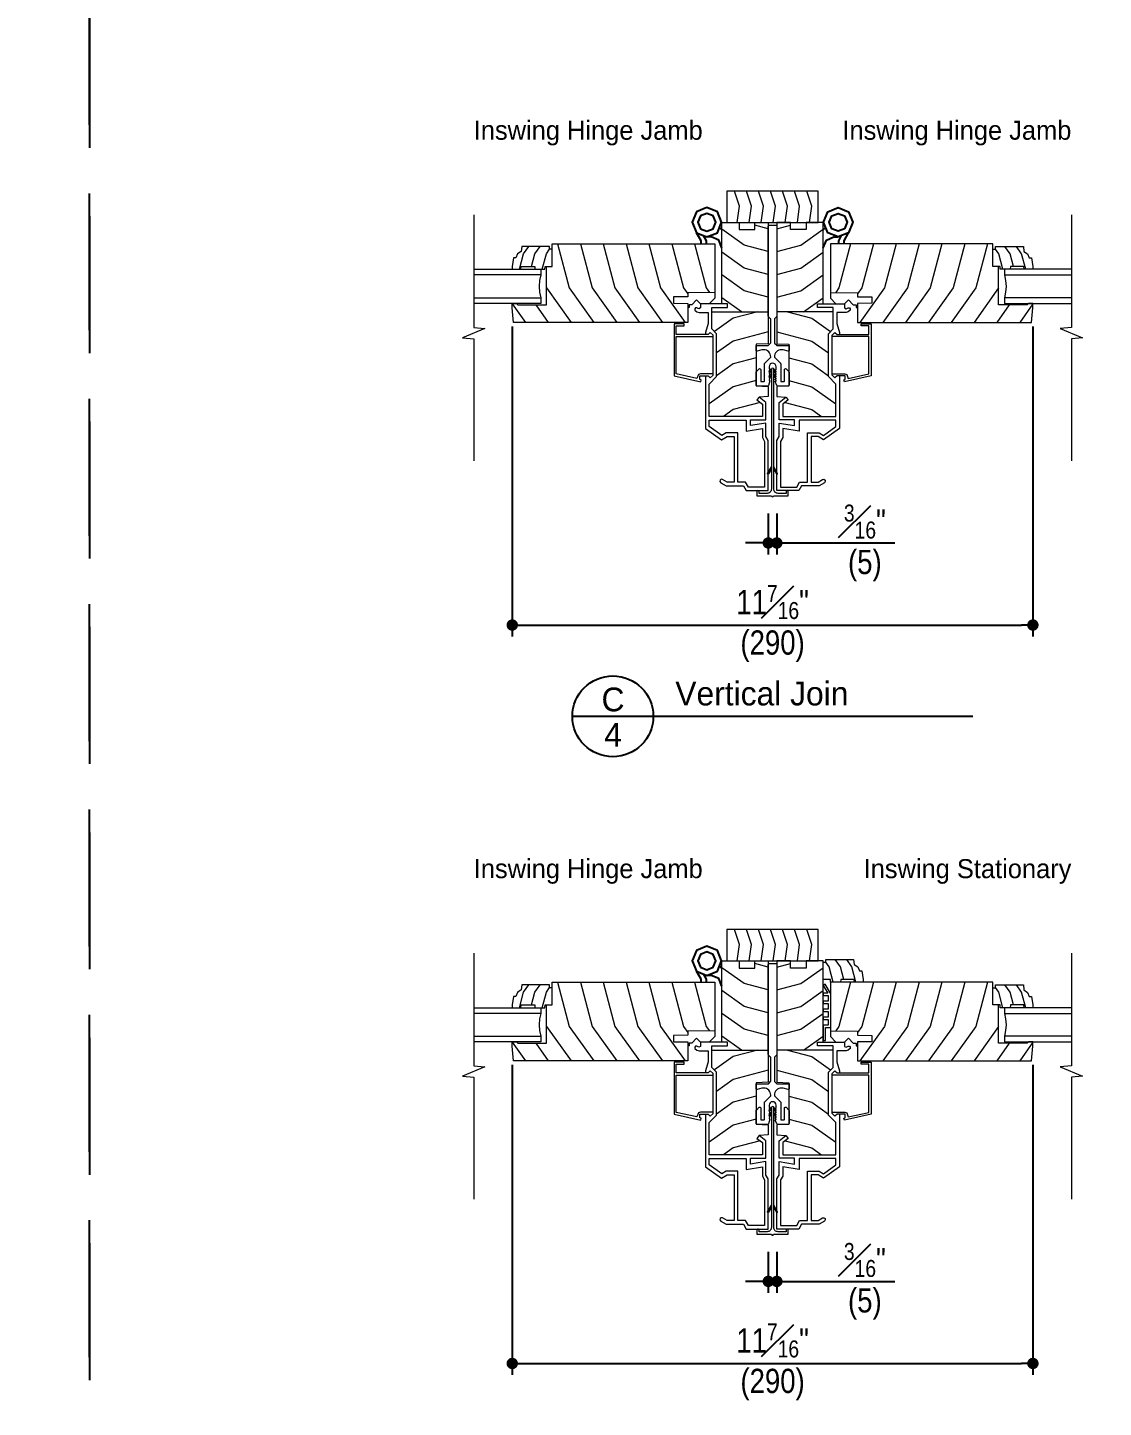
# Model space of a CAD drawing. Extents: x 0 to 204, y 0 to 88.
# Drawn here: x 134.64 to 158.21, y 16.9 to 47.13 of the extents above; entities that cross this region are included whole.
import ezdxf
from ezdxf.enums import TextEntityAlignment as Align

# ---------------------------------------------------------------- set-up
doc = ezdxf.new("R2010")
doc.units = 0
doc.header["$LTSCALE"] = 6
doc.header["$MEASUREMENT"] = 0
doc.linetypes.add('DASHED', pattern=[0.75, 0.5, -0.25])
doc.layers.get('0').update_dxf_attribs({"linetype": 'CONTINUOUS'})
doc.layers.get('Defpoints').update_dxf_attribs({"linetype": 'CONTINUOUS'})
for name, color, linetype in [('A-ANNO-DIMS', 3, 'CONTINUOUS'), ('A-ANNO-TEXT', 4, 'CONTINUOUS'), ('A-DETL-MBND', 8, 'CONTINUOUS')]:
    doc.layers.add(name, color=color, linetype=linetype)
doc.layers.add('A-DETL-MCUT', color=6, linetype='CONTINUOUS', lineweight=20)
doc.layers.add('A-DETL-PATT', color=8, linetype='CONTINUOUS', lineweight=5)
doc.layers.add('PLOT VIEW', color=1, linetype='DASHED', plot=False)
doc.styles.add('ADF Text', font='FRABK.TTF', dxfattribs={"width": 0.85})
doc.dimstyles.new('1 1_2 inches equals 1 foot', dxfattribs={"dimtxt": 0.53125, "dimasz": 0.25, "dimexe": 0.25, "dimexo": 0.5, "dimgap": 0.125, "dimtad": 1, "dimdec": 6, "dimzin": 3, "dimdsep": 46, "dimlunit": 4, "dimtxsty": 'ADF Text', "dimblk": 'DOT', "dimcen": 0, "dimclrd": 256, "dimclre": 256, "dimclrt": 256, "dimadec": 0, "dimazin": 0, "dimtfac": 0.7, "dimtdec": 6, "dimtix": 1, "dimtmove": 0, "dimatfit": 0, "dimldrblk": 'DOT', "dimfxl": 0, "dimfrac": 1, "dimtolj": 1, "dimtzin": 4, "dimlwd": -1, "dimlwe": -1, "dimarcsym": 0})

# ---------------------------------------------------------------- blocks, each defined once
blk = doc.blocks.new('AW Mull Detail Tag')
at = {"layer": 'A-ANNO-TEXT'}
blk.add_line((8.771, 0), (0, 0), dxfattribs=at)
blk.add_circle((0.886, 0), 0.886, dxfattribs=at)
blk = doc.blocks.new('Vertical Join Tag')
at = {"layer": 'A-ANNO-TEXT'}
blk.add_blockref('AW Mull Detail Tag', (0, 0), dxfattribs=at)
at = {"layer": 'A-ANNO-TEXT', "insert": (2.254, 0.232), "char_height": 0.52083, "width": 7.63397, "attachment_point": 7, "line_spacing_factor": 1.04, "style": 'ADF Text'}
blk.add_mtext('{\\W1;Vertical Join}', dxfattribs=at)
blk = doc.blocks.new('400 Series Door Alum Join')
at = {"layer": 'A-DETL-MCUT'}
for points in [[(-5.84, -0.342, 1.000026), (-5.84, -0.295), (-5.876, -0.295), (-5.876, -0.119, -0.414214), (-5.782, -0.025), (-3.157, -0.025, 1), (-3.157, 0.027), (-5.782, 0.027, -0.414214), (-5.876, 0.121), (-5.876, 0.297), (-5.84, 0.297, 1.000026), (-5.84, 0.344), (-5.931, 0.344), (-5.931, 0.024, 1), (-5.931, -0.022), (-5.931, -0.342)], [(-2.759, -0.34), (-2.729, -0.235), (-2.729, -0.196, 0.414214), (-2.885, -0.04), (-2.895, -0.04), (-3.026, -0.172, -0.198912), (-3.04, -0.178), (-3.416, -0.178, 0.414214), (-3.426, -0.188), (-3.426, -0.25, 0.414214), (-3.416, -0.26), (-3.163, -0.26, -0.668179), (-3.149, -0.294), (-3.209, -0.354, -0.198912), (-3.223, -0.36), (-3.506, -0.36, -0.414214), (-3.526, -0.34), (-3.526, -0.109, -0.311802), (-3.513, -0.09), (-3.428, -0.058, -0.524621), (-3.421, -0.062), (-3.421, -0.067, 0.596322), (-3.406, -0.076), (-3.379, -0.058, -0.596322), (-3.371, -0.062), (-3.371, -0.067, 0.596322), (-3.356, -0.076), (-3.329, -0.058, -0.596322), (-3.321, -0.062), (-3.321, -0.067, 0.596322), (-3.306, -0.076), (-3.279, -0.058, -0.596322), (-3.271, -0.062), (-3.271, -0.067, 0.596322), (-3.256, -0.076), (-3.229, -0.058, -0.596322), (-3.221, -0.062), (-3.221, -0.067, 0.596322), (-3.206, -0.076), (-3.179, -0.058, -0.596322), (-3.171, -0.062), (-3.171, -0.067, 0.414214), (-3.161, -0.077), (-3.103, -0.077, 1), (-3.103, 0.077), (-3.141, 0.077, 0.414214), (-3.151, 0.067), (-3.151, 0.062, -0.596322), (-3.159, 0.058), (-3.186, 0.076, 0.596322), (-3.201, 0.067), (-3.201, 0.062, -0.596322), (-3.209, 0.058), (-3.236, 0.076, 0.596322), (-3.251, 0.067), (-3.251, 0.062, -0.596322), (-3.259, 0.058), (-3.286, 0.076, 0.596322), (-3.301, 0.067), (-3.301, 0.062, -0.596322), (-3.309, 0.058), (-3.336, 0.076, 0.596322), (-3.351, 0.067), (-3.351, 0.062, -0.596322), (-3.359, 0.058), (-3.386, 0.076, 0.596322), (-3.401, 0.067), (-3.401, 0.062, -0.506556), (-3.408, 0.058), (-3.512, 0.091, -0.327531), (-3.526, 0.11), (-3.526, 0.34, -0.414214), (-3.506, 0.36), (-3.223, 0.36, -0.198912), (-3.209, 0.354), (-3.149, 0.294, -0.668179), (-3.163, 0.26), (-3.416, 0.26, 0.414214), (-3.426, 0.25), (-3.426, 0.188, 0.414214), (-3.416, 0.178), (-3.04, 0.178, -0.198912), (-3.026, 0.172), (-2.895, 0.04), (-2.885, 0.04, 0.414214), (-2.729, 0.196), (-2.729, 0.235), (-2.759, 0.34, -0.498342), (-2.744, 0.36), (-2.635, 0.36), (-2.635, 0.098, 0.198912), (-2.632, 0.091), (-2.584, 0.043, 0.198912), (-2.577, 0.04), (-2.058, 0.04, 0.198912), (-2.051, 0.043), (-2.006, 0.088, -0.198912), (-1.992, 0.094), (-0.02, 0.094, -0.414214), (0, 0.074), (0, -0.074, -0.414214), (-0.02, -0.094), (-1.992, -0.094, -0.198912), (-2.006, -0.088), (-2.051, -0.043, 0.198912), (-2.058, -0.04), (-2.577, -0.04, 0.198912), (-2.584, -0.043), (-2.632, -0.091, 0.198912), (-2.635, -0.098), (-2.635, -0.36), (-2.744, -0.36, -0.498342)]]:
    blk.add_lwpolyline(points, format="xyb", close=True, dxfattribs=at)
for points in [[(-5.347, 0.027), (-5.45, 0.087, -1), (-5.438, 0.109), (-5.297, 0.027)], [(-3.307, 0.027), (-3.331, 0.047, -1), (-3.311, 0.07), (-3.26, 0.027)], [(-3.198, 0.027), (-3.222, 0.047, -1), (-3.202, 0.07), (-3.15, 0.026)], [(-5.347, -0.025), (-5.45, -0.085, 1), (-5.438, -0.106), (-5.297, -0.025)], [(-3.307, -0.025), (-3.331, -0.045, 1), (-3.311, -0.068), (-3.26, -0.025)], [(-3.198, -0.025), (-3.222, -0.045, 1), (-3.202, -0.068), (-3.15, -0.024)]]:
    blk.add_lwpolyline(points, format="xyb", dxfattribs=at)
blk = doc.blocks.new('Breakline 1')
at = {"layer": 'A-DETL-MCUT'}
blk.add_lwpolyline([(2.593, 0), (0.124, 0), (0.102, 0.244), (-0.102, -0.244), (-0.124, 0), (-2.802, 0)], dxfattribs=at)
blk = doc.blocks.new('400 Series Interior Casing 8')
at = {"layer": 'A-DETL-MCUT'}
blk.add_lwpolyline([(-0.11, 0.687), (-2.11, 0.687), (-2.11, 0), (-0.11, 0)], close=True, dxfattribs=at)
at = {"layer": 'A-DETL-PATT'}
for points in [[(-1.885, 0), (-1.834, 0.359), (-1.943, 0.687)], [(-1.621, 0), (-1.571, 0.359), (-1.68, 0.687)], [(-1.358, 0), (-1.307, 0.359), (-1.416, 0.687)], [(-1.094, 0), (-1.044, 0.359), (-1.153, 0.687)], [(-0.831, 0), (-0.78, 0.359), (-0.889, 0.687)], [(-0.567, 0), (-0.517, 0.359), (-0.626, 0.687)], [(-0.304, 0), (-0.253, 0.359), (-0.362, 0.687)]]:
    blk.add_lwpolyline(points, dxfattribs=at)
blk = doc.blocks.new('3_4 Glass-flat-4')
at = {"layer": 'A-DETL-MCUT'}
for p, q in [((0, -0.125), (1.469, -0.125)), ((1.469, -0.625), (0, -0.625))]:
    blk.add_line(p, q, dxfattribs=at)
blk.add_lwpolyline([(1.469, 0), (0, 0), (0, -0.125), (0.027, -0.247), (0.036, -0.375), (0.027, -0.503), (0, -0.625), (0, -0.75), (1.469, -0.75)], dxfattribs=at)
at = {"layer": 'A-DETL-MCUT', "const_width": 0.0000001}
for points in [[(0.186, -0.625), (0.186, -0.586), (0.067, -0.538), (0.067, -0.212), (0.186, -0.164), (0.186, -0.125)], [(0.375, -0.125), (0.375, -0.625)]]:
    blk.add_lwpolyline(points, dxfattribs=at)
blk = doc.blocks.new('400 Series Door Glass Stop-flat-5')
at = {"layer": 'A-DETL-MCUT'}
blk.add_lwpolyline([(0.758, -0.102), (0.797, -0.19), (0.844, -0.19), (0.875, -0.376), (0.875, -0.438), (0.684, -0.438), (0.679, -0.376), (0.383, -0.376), (0.378, -0.438), (0.161, -0.438), (0.156, -0.376), (0, -0.376), (0, 0), (0.057, 0), (0.057, 0.062), (0.667, 0.062), (0.677, -0.048), (0.758, -0.102)], dxfattribs=at)
at = {"layer": 'A-DETL-PATT'}
for points in [[(0.218, -0.438), (0.128, -0.097), (0.057, 0.002)], [(0.451, -0.376), (0.378, -0.097), (0.264, 0.062)], [(0.718, -0.438), (0.628, -0.097), (0.514, 0.062)]]:
    blk.add_lwpolyline(points, dxfattribs=at)
blk = doc.blocks.new('400 Series Inswing Stile Rail')
at = {"layer": 'A-DETL-MCUT'}
blk.add_lwpolyline([(3.688, -1.337), (3.688, -0.494), (3.563, -0.494), (3.563, 0), (0, 0), (0, -1.063), (0.594, -1.073), (0.594, -1.157), (0.907, -1.162), (0.907, -1.301), (0.594, -1.306), (0.594, -1.719), (4.407, -1.719), (4.438, -1.4), (4.438, -1.306), (4.344, -1.306), (4.313, -1.337)], close=True, dxfattribs=at)
blk.add_lwpolyline([(0, -1.063), (0, -1.188), (0.123, -1.313), (0.313, -1.313), (0.398, -1.227), (0.5, -1.331), (0.563, -1.331), (0.563, -1.393), (0.594, -1.393)], dxfattribs=at)
at = {"layer": 'A-DETL-PATT'}
for points in [[(0.444, 0), (0.188, -0.965), (0.117, -1.065)], [(0.944, 0), (0.688, -0.965), (0.594, -1.097)], [(1.444, 0), (1.188, -0.965), (0.649, -1.719)], [(1.944, 0), (1.688, -0.965), (1.149, -1.719)], [(2.444, 0), (2.188, -0.965), (1.649, -1.719)], [(2.944, 0), (2.688, -0.965), (2.149, -1.719)], [(3.444, 0), (3.188, -0.965), (2.649, -1.719)], [(3.688, -0.965), (3.149, -1.719)], [(3.922, -1.337), (3.649, -1.719)], [(4.438, -1.315), (4.149, -1.719)]]:
    blk.add_lwpolyline(points, dxfattribs=at)
at = {"layer": 'A-DETL-MCUT'}
for name, p in [('400 Series Door Glass Stop-flat-5', (3.563, -0.118)), ('3_4 Glass-flat-4', (3.813, -0.556))]:
    blk.add_blockref(name, p, dxfattribs=at)
blk = doc.blocks.new('400 Series Stile Rail-flat-2')
at = {"layer": 'A-DETL-MCUT'}
for points in [[(-0.156, -1.313), (-0.156, 0.469), (-0.532, 0.469), (-0.532, 0.313), (-0.874, 0.313), (-0.874, 0.469), (-1.172, 0.469), (-1.172, -2.186), (-0.906, -2.2), (-0.906, -3.107), (-1.172, -3.121), (-1.172, -3.341), (-0.974, -3.356)], [(0.203, -2.89), (0.203, -4.044), (-0.148, -4.289), (-0.27, -4.219), (-0.422, -4.219), (-0.422, -5.219), (-0.27, -5.219), (-0.171, -5.162), (-0.14, -5.157), (-0.115, -5.176), (-0.112, -5.207), (-0.131, -5.231), (-0.248, -5.299), (-0.629, -5.299), (-0.691, -5.406), (-1.172, -5.406), (-1.172, -4.309), (-1.122, -4.223), (-1.122, -3.929), (-0.785, -3.982), (-0.785, -3.855), (-1.122, -3.855), (-1.122, -3.475), (-0.974, -3.356), (-0.924, -3.419), (-1.042, -3.513), (-1.042, -3.779), (0.123, -3.779), (0.123, -3.071), (-0.041, -2.908), (-0.041, -1.967), (0.063, -1.864), (0.063, -1.393), (-0.281, -1.393), (-0.281, -1.313), (0.313, -1.313), (0.313, -1.403), (0.347, -1.423), (0.392, -1.397), (0.423, -1.397), (0.438, -1.424), (0.438, -1.452), (0.393, -1.489), (0.344, -1.5), (0.143, -1.5), (0.143, -1.744), (0.203, -1.938), (0.203, -1.984)], [(0.063, -1.487), (-1.172, -1.487)], [(0.039, -2.843), (0.315, -2.843), (0.358, -2.861), (0.394, -2.951), (0.844, -2.85), (0.844, -2.031), (0.039, -2.031), (0.039, -2), (0.101, -1.939), (0.146, -1.984), (0.844, -1.984), (0.844, -1.797), (0.672, -1.797), (0.672, -1.75), (0.891, -1.75), (0.891, -2.887), (0.307, -3.019), (0.298, -2.976), (0.328, -2.969), (0.328, -2.89), (0.146, -2.89), (0.101, -2.936), (0.039, -2.875), (0.039, -2.031)]]:
    blk.add_lwpolyline(points, dxfattribs=at)
blk.add_lwpolyline([(-0.675, -5.219), (-0.502, -5.219), (-0.502, -4.139), (-0.248, -4.139), (-0.152, -4.195), (0.123, -4.002), (0.123, -3.859), (-0.685, -3.859), (-0.685, -4.099), (-1.042, -4.043), (-1.042, -4.244), (-1.092, -4.331), (-1.092, -5.326), (-0.737, -5.326)], close=True, dxfattribs=at)
at = {"layer": 'A-DETL-PATT'}
for points in [[(-1.172, 0.332), (-0.874, 0.411)], [(-1.172, -0.168), (-0.643, -0.028), (-0.156, 0.32)], [(-1.172, -0.668), (-0.643, -0.528), (-0.156, -0.18)], [(-1.172, -1.168), (-0.643, -1.028), (-0.156, -0.68)], [(-0.585, -1.487), (-0.156, -1.18)], [(-0.94, -1.487), (-0.404, -1.629), (0.005, -1.921)], [(-1.172, -1.925), (-0.404, -2.129), (-0.041, -2.389)], [(-0.906, -2.496), (-0.404, -2.629), (-0.041, -2.889)], [(-0.906, -2.996), (-0.404, -3.129), (0.123, -3.506)], [(-0.992, -3.473), (-0.404, -3.629), (-0.194, -3.779)]]:
    blk.add_lwpolyline(points, dxfattribs=at)
at = {"layer": 'A-DETL-MCUT'}
blk.add_blockref('400 Series Inswing Stile Rail', (0, 0), dxfattribs=at)
blk = doc.blocks.new('400 Series Door Glass Stop-flat-6')
at = {"layer": 'A-DETL-MCUT'}
blk.add_lwpolyline([(0.758, -0.102), (0.797, -0.19), (0.844, -0.19), (0.875, -0.376), (0.875, -0.438), (0.684, -0.438), (0.679, -0.376), (0.383, -0.376), (0.378, -0.438), (0.161, -0.438), (0.156, -0.376), (0, -0.376), (0, 0), (0.057, 0), (0.057, 0.062), (0.667, 0.062), (0.677, -0.048), (0.758, -0.102)], dxfattribs=at)
at = {"layer": 'A-DETL-PATT'}
for points in [[(0.218, -0.438), (0.128, -0.097), (0.057, 0.002)], [(0.451, -0.376), (0.378, -0.097), (0.264, 0.062)], [(0.718, -0.438), (0.628, -0.097), (0.514, 0.062)]]:
    blk.add_lwpolyline(points, dxfattribs=at)
blk = doc.blocks.new('400 Series Inswing Door Stat. Frame-flat-1')
at = {"layer": 'A-DETL-MCUT'}
blk.add_lwpolyline([(1.172, -0.709), (1.059, -0.513), (1.016, -0.538), (1.115, -0.71), (1.016, -0.71), (1.016, -0.76), (1.123, -0.76), (1.123, -0.885), (1.016, -0.885), (1.016, -0.935), (1.123, -0.935), (1.123, -1.06), (1.016, -1.06), (1.016, -1.11), (1.123, -1.11), (1.123, -1.235), (1.016, -1.235), (1.016, -1.285), (1.123, -1.285), (1.123, -1.41), (1.016, -1.41), (1.016, -1.745), (1.066, -1.745), (1.066, -1.46), (1.172, -1.46)], dxfattribs=at)
for name, p in [('400 Series Stile Rail-flat-2', (1.172, -0.469)), ('400 Series Door Glass Stop-flat-6', (1.016, -0.031))]:
    blk.add_blockref(name, p, dxfattribs=at)
blk = doc.blocks.new('_DOT')
at = {"color": 0, "linetype": 'ByBlock'}
blk.add_line((-0.5, 0), (-1, 0), dxfattribs=at)
at = {"color": 0, "linetype": 'ByBlock', "const_width": 0.5}
blk.add_lwpolyline([(-0.25, 0, 1), (0.25, 0, 1)], format="xyb", close=True, dxfattribs=at)
blk = doc.blocks.new('*D120')
at = {"layer": 'A-ANNO-DIMS', "linetype": 'ByBlock', "transparency": 16777216}
for p, q in [((150.87, 36.486), (150.87, 35.59)), ((151.058, 36.486), (151.058, 35.59)), ((150.62, 35.84), (150.37, 35.84)), ((150.87, 35.84), (151.058, 35.84)), ((151.308, 35.84), (153.639, 35.84))]:
    blk.add_line(p, q, dxfattribs=at)
at = {"layer": 'Defpoints', "color": 0, "transparency": 16777216}
for p in [(150.87, 36.986), (151.058, 36.986), (151.058, 35.84)]:
    blk.add_point(p, dxfattribs=at)
at = {"layer": 'A-ANNO-DIMS', "transparency": 16777216, "xscale": 0.25, "yscale": 0.25, "zscale": 0.25}
blk.add_blockref('_DOT', (150.87, 35.84), dxfattribs=at)
at = {"layer": 'A-ANNO-DIMS', "transparency": 16777216, "xscale": 0.25, "yscale": 0.25, "zscale": 0.25, "rotation": 180}
blk.add_blockref('_DOT', (151.058, 35.84), dxfattribs=at)
at = {"layer": 'A-ANNO-DIMS', "transparency": 16777216, "insert": (152.986, 35.84), "char_height": 0.53125, "attachment_point": 5, "style": 'ADF Text'}
blk.add_mtext('\\A1;{\\H0.700000x;\\S3#16;}"\\P\\f [;\\fFranklin Gothic Book;(5)\\f]', dxfattribs=at)
blk = doc.blocks.new('*D121')
at = {"layer": 'A-ANNO-DIMS', "linetype": 'ByBlock', "transparency": 16777216}
for p, q in [((145.26, 40.586), (145.26, 33.792)), ((156.668, 40.586), (156.668, 33.792)), ((145.51, 34.042), (156.418, 34.042))]:
    blk.add_line(p, q, dxfattribs=at)
at = {"layer": 'Defpoints', "color": 0, "transparency": 16777216}
for p in [(145.26, 41.086), (156.668, 41.086), (156.668, 34.042)]:
    blk.add_point(p, dxfattribs=at)
at = {"layer": 'A-ANNO-DIMS', "transparency": 16777216, "xscale": 0.25, "yscale": 0.25, "zscale": 0.25, "rotation": 180}
blk.add_blockref('_DOT', (145.26, 34.042), dxfattribs=at)
at = {"layer": 'A-ANNO-DIMS', "transparency": 16777216, "xscale": 0.25, "yscale": 0.25, "zscale": 0.25}
blk.add_blockref('_DOT', (156.668, 34.042), dxfattribs=at)
at = {"layer": 'A-ANNO-DIMS', "transparency": 16777216, "char_height": 0.53125, "attachment_point": 5, "style": 'ADF Text'}
for s, insert in [('\\A1;11{\\H0.700000x;\\S7#16;}"', (150.964, 34.546)), ('\\A1;\\f [;\\fFranklin Gothic Book;(290)\\f]', (150.964, 33.579))]:
    blk.add_mtext(s, dxfattribs=dict(at, insert=insert))
blk = doc.blocks.new('*D122')
at = {"layer": 'A-ANNO-DIMS', "linetype": 'ByBlock', "transparency": 16777216}
for p, q in [((150.87, 20.309), (150.87, 19.412)), ((151.058, 20.309), (151.058, 19.412)), ((150.62, 19.662), (150.37, 19.662)), ((150.87, 19.662), (151.058, 19.662)), ((151.308, 19.662), (153.639, 19.662))]:
    blk.add_line(p, q, dxfattribs=at)
at = {"layer": 'Defpoints', "color": 0, "transparency": 16777216}
for p in [(150.87, 20.809), (151.058, 20.809), (151.058, 19.662)]:
    blk.add_point(p, dxfattribs=at)
at = {"layer": 'A-ANNO-DIMS', "transparency": 16777216, "xscale": 0.25, "yscale": 0.25, "zscale": 0.25}
blk.add_blockref('_DOT', (150.87, 19.662), dxfattribs=at)
at = {"layer": 'A-ANNO-DIMS', "transparency": 16777216, "xscale": 0.25, "yscale": 0.25, "zscale": 0.25, "rotation": 180}
blk.add_blockref('_DOT', (151.058, 19.662), dxfattribs=at)
at = {"layer": 'A-ANNO-DIMS', "transparency": 16777216, "insert": (152.986, 19.662), "char_height": 0.53125, "attachment_point": 5, "style": 'ADF Text'}
blk.add_mtext('\\A1;{\\H0.700000x;\\S3#16;}"\\P\\f [;\\fFranklin Gothic Book;(5)\\f]', dxfattribs=at)
blk = doc.blocks.new('*D123')
at = {"layer": 'A-ANNO-DIMS', "linetype": 'ByBlock', "transparency": 16777216}
for p, q in [((145.26, 24.409), (145.26, 17.614)), ((156.668, 24.409), (156.668, 17.614)), ((145.51, 17.864), (156.418, 17.864))]:
    blk.add_line(p, q, dxfattribs=at)
at = {"layer": 'Defpoints', "color": 0, "transparency": 16777216}
for p in [(145.26, 24.909), (156.668, 24.909), (156.668, 17.864)]:
    blk.add_point(p, dxfattribs=at)
at = {"layer": 'A-ANNO-DIMS', "transparency": 16777216, "xscale": 0.25, "yscale": 0.25, "zscale": 0.25, "rotation": 180}
blk.add_blockref('_DOT', (145.26, 17.864), dxfattribs=at)
at = {"layer": 'A-ANNO-DIMS', "transparency": 16777216, "xscale": 0.25, "yscale": 0.25, "zscale": 0.25}
blk.add_blockref('_DOT', (156.668, 17.864), dxfattribs=at)
at = {"layer": 'A-ANNO-DIMS', "transparency": 16777216, "char_height": 0.53125, "attachment_point": 5, "style": 'ADF Text'}
for s, insert in [('\\A1;11{\\H0.700000x;\\S7#16;}"', (150.964, 18.368)), ('\\A1;\\f [;\\fFranklin Gothic Book;(290)\\f]', (150.964, 17.402))]:
    blk.add_mtext(s, dxfattribs=dict(at, insert=insert))
blk = doc.blocks.new('400 Series Join Details')
at = {"layer": 'PLOT VIEW'}
blk.add_lwpolyline([(0, 88), (68, 88), (68, 0), (0, 0)], close=True, dxfattribs=at)
blk = doc.blocks.new('400 Series Stile Rail-flat-1')
at = {"layer": 'A-DETL-MCUT'}
for points in [[(-0.156, -1.313), (-0.156, 0.469), (-0.532, 0.469), (-0.532, 0.313), (-0.874, 0.313), (-0.874, 0.469), (-1.172, 0.469), (-1.172, -2.186), (-0.906, -2.2), (-0.906, -3.107), (-1.172, -3.121), (-1.172, -3.341), (-0.974, -3.356)], [(0.203, -2.89), (0.203, -4.044), (-0.148, -4.289), (-0.27, -4.219), (-0.422, -4.219), (-0.422, -5.219), (-0.27, -5.219), (-0.171, -5.162), (-0.14, -5.157), (-0.115, -5.176), (-0.112, -5.207), (-0.131, -5.231), (-0.248, -5.299), (-0.629, -5.299), (-0.691, -5.406), (-1.172, -5.406), (-1.172, -4.309), (-1.122, -4.223), (-1.122, -3.929), (-0.785, -3.982), (-0.785, -3.855), (-1.122, -3.855), (-1.122, -3.475), (-0.974, -3.356), (-0.924, -3.419), (-1.042, -3.513), (-1.042, -3.779), (0.123, -3.779), (0.123, -3.071), (-0.041, -2.908), (-0.041, -1.967), (0.063, -1.864), (0.063, -1.393), (-0.281, -1.393), (-0.281, -1.313), (0.313, -1.313), (0.313, -1.403), (0.347, -1.423), (0.392, -1.397), (0.423, -1.397), (0.438, -1.424), (0.438, -1.452), (0.393, -1.489), (0.344, -1.5), (0.143, -1.5), (0.143, -1.744), (0.203, -1.938), (0.203, -1.984)], [(0.063, -1.487), (-1.172, -1.487)], [(0.039, -2.843), (0.315, -2.843), (0.358, -2.861), (0.394, -2.951), (0.844, -2.85), (0.844, -2.031), (0.039, -2.031), (0.039, -2), (0.101, -1.939), (0.146, -1.984), (0.844, -1.984), (0.844, -1.797), (0.672, -1.797), (0.672, -1.75), (0.891, -1.75), (0.891, -2.887), (0.307, -3.019), (0.298, -2.976), (0.328, -2.969), (0.328, -2.89), (0.146, -2.89), (0.101, -2.936), (0.039, -2.875), (0.039, -2.031)]]:
    blk.add_lwpolyline(points, dxfattribs=at)
blk.add_lwpolyline([(-0.675, -5.219), (-0.502, -5.219), (-0.502, -4.139), (-0.248, -4.139), (-0.152, -4.195), (0.123, -4.002), (0.123, -3.859), (-0.685, -3.859), (-0.685, -4.099), (-1.042, -4.043), (-1.042, -4.244), (-1.092, -4.331), (-1.092, -5.326), (-0.737, -5.326)], close=True, dxfattribs=at)
at = {"layer": 'A-DETL-PATT'}
for points in [[(-1.172, 0.332), (-0.874, 0.411)], [(-1.172, -0.168), (-0.643, -0.028), (-0.156, 0.32)], [(-1.172, -0.668), (-0.643, -0.528), (-0.156, -0.18)], [(-1.172, -1.168), (-0.643, -1.028), (-0.156, -0.68)], [(-0.585, -1.487), (-0.156, -1.18)], [(-0.94, -1.487), (-0.404, -1.629), (0.005, -1.921)], [(-1.172, -1.925), (-0.404, -2.129), (-0.041, -2.389)], [(-0.906, -2.496), (-0.404, -2.629), (-0.041, -2.889)], [(-0.906, -2.996), (-0.404, -3.129), (0.123, -3.506)], [(-0.992, -3.473), (-0.404, -3.629), (-0.194, -3.779)]]:
    blk.add_lwpolyline(points, dxfattribs=at)
at = {"layer": 'A-DETL-MCUT'}
blk.add_blockref('400 Series Inswing Stile Rail', (0, 0), dxfattribs=at)
blk = doc.blocks.new('400 Inswing Hinge Jamb Flangeless')
at = {"layer": 'A-DETL-MBND'}
blk.add_line((-1.016, -0.163), (-1.069, -0.11), dxfattribs=at)
for points in [[(-1.57, -0.223), (-1.343, -0.317), (-1.116, -0.223), (-1.022, 0.004), (-1.116, 0.231), (-1.343, 0.326), (-1.57, 0.231), (-1.664, 0.004)], [(-1.482, -0.135), (-1.343, -0.193), (-1.204, -0.135), (-1.146, 0.004), (-1.204, 0.143), (-1.343, 0.201), (-1.482, 0.143), (-1.54, 0.004)]]:
    blk.add_lwpolyline(points, close=True, dxfattribs=at)
for points in [[(-1.473, -0.469), (-1.473, -0.402), (-1.57, -0.223)], [(-1.355, -0.469), (-1.355, -0.402), (-1.418, -0.286)], [(-1.016, -0.553), (-1.085, -0.387), (-1.252, -0.317), (-1.343, -0.317)]]:
    blk.add_lwpolyline(points, dxfattribs=at)
at = {"layer": 'A-DETL-MCUT', "xscale": -1}
blk.add_blockref('400 Series Stile Rail-flat-1', (-1.172, -0.469), dxfattribs=at)

msp = doc.modelspace()

# ---------------------------------------------------------------- block references
msp.add_blockref('Vertical Join Tag', (146.5782052, 32.0415345, -0.0000003))
at = {"layer": 'A-ANNO-TEXT'}
for name, p in [('400 Series Join Details', (68.000002, -0.0000015)), ('400 Series Join Details', (136.000002, -0.0000015)), ('400 Inswing Hinge Jamb Flangeless', (150.8695064, 42.8613548, 0.0000003)), ('400 Inswing Hinge Jamb Flangeless', (150.8695064, 26.6838086, -0.0000003))]:
    msp.add_blockref(name, p, dxfattribs=at)
at = {"layer": 'A-ANNO-TEXT', "xscale": -1}
msp.add_blockref('400 Inswing Hinge Jamb Flangeless', (151.0575064, 42.8613548, 0.0000003), dxfattribs=at)
at = {"layer": 'A-DETL-MBND', "rotation": 90}
for p in [(150.9640064, 42.8032329, 0.0000003), (150.9640064, 26.6256867, -0.0000003)]:
    msp.add_blockref('400 Series Door Alum Join', p, dxfattribs=at)
at = {"layer": 'A-DETL-MCUT'}
for name, p in [('400 Series Interior Casing 8', (152.0735064, 42.8613548, 0.0000003)), ('400 Series Interior Casing 8', (152.0735064, 26.6838086, -0.0000003)), ('400 Series Inswing Door Stat. Frame-flat-1', (151.0575064, 26.6838086, -0.0000003))]:
    msp.add_blockref(name, p, dxfattribs=at)
at = {"layer": 'A-DETL-MCUT', "xscale": -1, "rotation": 270}
for p in [(144.4155704, 40.4399161, 0.0000003), (144.4155704, 24.2623699, -0.0000003)]:
    msp.add_blockref('Breakline 1', p, dxfattribs=at)
at = {"layer": 'A-DETL-MCUT', "rotation": 90}
for p in [(157.5114425, 40.4399161, 0.0000003), (157.5114425, 24.2623699, -0.0000003)]:
    msp.add_blockref('Breakline 1', p, dxfattribs=at)

# ---------------------------------------------------------------- texts
at = {"layer": 'A-ANNO-TEXT', "style": 'ADF Text'}
msp.add_text('C', height=0.5208333, dxfattribs=at).set_placement((147.4673976, 31.9954033, -0.0000003), align=Align.BOTTOM_CENTER)
msp.add_text('4', height=0.5208333, dxfattribs=at).set_placement((147.4673976, 31.8957645, -0.0000003), align=Align.TOP_CENTER)
at = {"layer": 'A-ANNO-TEXT', "char_height": 0.416666667, "width": 5.27451257, "style": 'ADF Text'}
for s, insert, attachment_point in [('\\pi-1.25,l1.25,t1.25;{\\W1;Inswing Hinge Jamb}', (144.4160704, 44.5488548, 0.0000003), 7), ('\\pi-1.25,l1.25,t1.25;{\\W1;Inswing Hinge Jamb}', (157.5114425, 44.5488548, 0.0000003), 9), ('\\pi-1.25,l1.25,t1.25;{\\W1;Inswing Hinge Jamb}', (144.4160704, 28.3713086, -0.0000003), 7), ('\\pi-1.25,l1.25,t1.25;{\\W1;Inswing Stationary}', (157.5114425, 28.3713086, -0.0000003), 9)]:
    msp.add_mtext(s, dxfattribs=dict(at, insert=insert, attachment_point=attachment_point))

# ---------------------------------------------------------------- dimensions: what is measured, and where the dimension line sits
at = {"layer": 'A-ANNO-DIMS'}
for base, p1, p2, picture, middle in [((156.6675064, 34.0415345, 0.0000003), (145.2600064, 41.0863548, 0.0000003), (156.6675064, 41.0863548, 0.0000003), '*D121', (150.9637564, 34.0415345, 0.0000003)), ((156.6675064, 17.8639883, -0.0000003), (145.2600064, 24.9088086, -0.0000003), (156.6675064, 24.9088086, -0.0000003), '*D123', (150.9637564, 17.8639883, -0.0000003))]:
    dim = msp.add_linear_dim(base=base, p1=p1, p2=p2, dimstyle='1 1_2 inches equals 1 foot', override={"dimdec": 4, "dimpost": '\\X\\f'}, dxfattribs=at)
    dim.commit()
    dim.dimension.update_dxf_attribs({"geometry": picture, "text_midpoint": middle})
for base, p1, p2, picture, middle in [((151.0575064, 35.8400345, 0.0000003), (150.8700064, 36.9863548, 0.0000003), (151.0575064, 36.9863548, 0.0000003), '*D120', (152.9857379, 35.8400345, 0.0000003)), ((151.0575064, 19.6624883, -0.0000003), (150.8700064, 20.8088086, -0.0000003), (151.0575064, 20.8088086, -0.0000003), '*D122', (152.9857379, 19.6624883, -0.0000003))]:
    dim = msp.add_linear_dim(base=base, p1=p1, p2=p2, dimstyle='1 1_2 inches equals 1 foot', override={"dimdec": 4, "dimpost": '\\X\\f'}, dxfattribs=at)
    dim.commit()
    dim.dimension.update_dxf_attribs({"geometry": picture, "text_midpoint": middle, "dimtype": 160})

doc.saveas('drawing.dxf')
